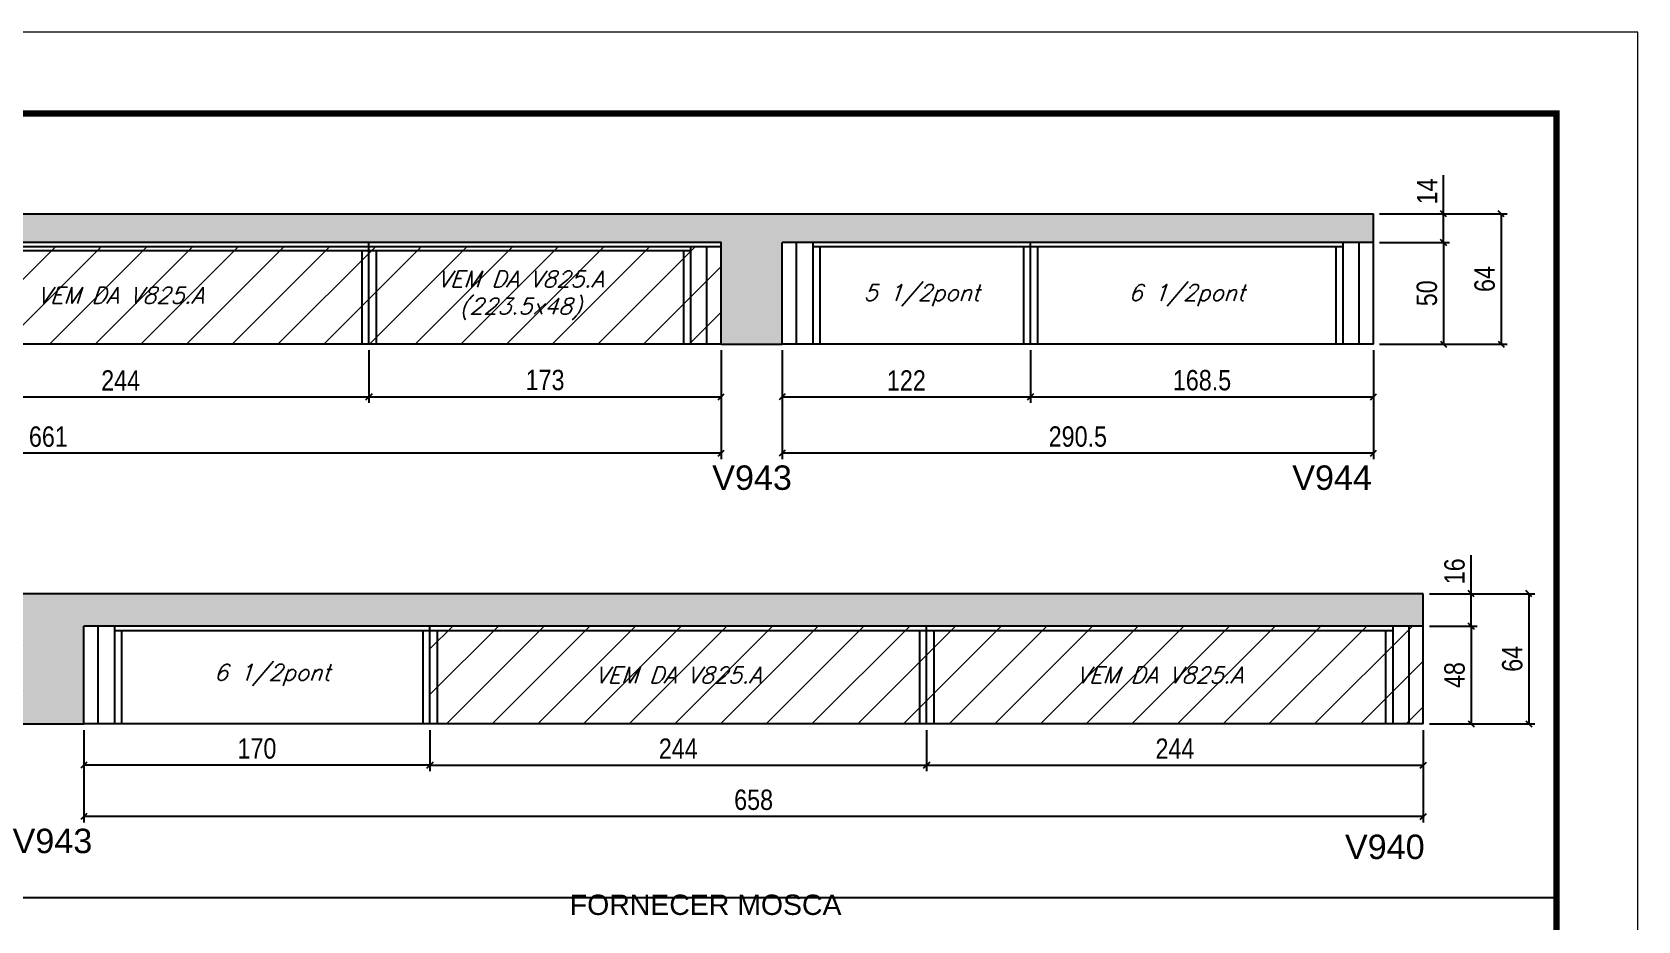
# Model space of a CAD drawing. Extents: x 3309 to 9563, y -2522 to 14608.
# Drawn here: x 8774 to 9563, y 9577 to 10014 of the extents above; entities that cross this region are included whole.
import ezdxf

# ---------------------------------------------------------------- set-up
doc = ezdxf.new("R2010")
doc.units = 0
doc.linetypes.add('DASHED', pattern=[0.75, 0.5, -0.25])
for name, color, linetype in [('5', 5, 'Continuous'), ('COTA', 241, 'Continuous'), ('Painéis', 200, 'Continuous'), ('SARR_2.2x7', 40, 'Continuous'), ('SARR_3.5x7', 81, 'Continuous'), ('texto', 7, 'Continuous')]:
    doc.layers.add(name, color=color, linetype=linetype)
for name, color, linetype, lineweight in [('CARIMBO', 255, 'Continuous', 9), ('Folhas', 255, 'Continuous', 9), ('Hachura', 251, 'Continuous', 9), ('SARRAFO DE PRESSAO', 251, 'DASHED', 9)]:
    doc.layers.add(name, color=color, linetype=linetype, lineweight=lineweight)
doc.styles.add('ARIAL', font='arial.ttf')
doc.styles.add('COTA TECNICA', font='techl___.ttf', dxfattribs={"height": 10})
doc.styles.add('Romans', font='romans.shx')
doc.styles.get("Standard").update_dxf_attribs({"font": 'arial.ttf'})
doc.dimstyles.new('PAINEL', dxfattribs={"dimtxt": 10, "dimasz": 3, "dimexe": 3, "dimexo": 3, "dimgap": 3, "dimtad": 1, "dimdec": 1, "dimzin": 12, "dimdsep": 46, "dimtxsty": 'COTA TECNICA', "dimblk1": 'OBLIQUE', "dimblk2": 'OBLIQUE', "dimsah": 1, "dimcen": 0.9, "dimclrd": 4, "dimclre": 4, "dimclrt": 240, "dimadec": 1, "dimazin": 3, "dimtfac": 1, "dimtdec": 1, "dimtmove": 0, "dimatfit": 3, "dimfxl": 1, "dimtolj": 1, "dimtzin": 12, "dimarcsym": 0})

# ---------------------------------------------------------------- blocks, each defined once
blk = doc.blocks.new('9999999999')
at = {"layer": 'Folhas'}
blk.add_lwpolyline([(98138.98, 34190.21), (99623.98, 34190.21), (99623.98, 35240.21), (98138.98, 35240.21)], close=True, dxfattribs=at)
at = {"layer": 'Folhas', "color": 30, "const_width": 3}
blk.add_lwpolyline([(98213.98, 34230.21), (99583.98, 34230.21), (99583.98, 35200.21), (98213.98, 35200.21)], close=True, dxfattribs=at)
blk = doc.blocks.new('_Oblique')
at = {"color": 0, "linetype": 'ByBlock', "lineweight": -2}
blk.add_line((-0.5, -0.5), (0.5, 0.5), dxfattribs=at)
blk = doc.blocks.new('*D1869')
at = {"layer": 'COTA', "color": 4, "linetype": 'ByBlock', "lineweight": -2, "transparency": 16777216}
for p, q in [((8451.49, 9857.17), (8451.49, 9803.55)), ((9112.49, 9857.17), (9112.49, 9803.55)), ((9112.49, 9806.55), (8451.49, 9806.55))]:
    blk.add_line(p, q, dxfattribs=at)
at = {"layer": 'Defpoints', "color": 0, "linetype": 'ByBlock', "transparency": 16777216}
for p in [(8451.49, 9860.17), (9112.49, 9860.17), (8451.49, 9806.55)]:
    blk.add_point(p, dxfattribs=at)
at = {"layer": 'COTA', "color": 4, "linetype": 'ByBlock', "lineweight": -2, "transparency": 16777216, "xscale": 3, "yscale": 3, "zscale": 3, "rotation": 180}
blk.add_blockref('_Oblique', (8451.49, 9806.55), dxfattribs=at)
at = {"layer": 'COTA', "color": 4, "linetype": 'ByBlock', "lineweight": -2, "transparency": 16777216, "xscale": 3, "yscale": 3, "zscale": 3}
blk.add_blockref('_Oblique', (9112.49, 9806.55), dxfattribs=at)
at = {"layer": 'COTA', "color": 240, "linetype": 'ByBlock', "transparency": 16777216, "insert": (8781.99, 9814.65), "char_height": 10, "attachment_point": 5, "style": 'COTA TECNICA'}
blk.add_mtext('\\A1;661', dxfattribs=at)
blk = doc.blocks.new('*D1868')
at = {"layer": 'COTA', "color": 4, "lineweight": -2, "transparency": 16777216}
for p, q in [((8695.49, 9857.17), (8695.49, 9831.26)), ((8939.49, 9857.17), (8939.49, 9831.26)), ((8695.49, 9834.26), (8939.49, 9834.26))]:
    blk.add_line(p, q, dxfattribs=at)
at = {"layer": 'Defpoints', "color": 0, "transparency": 16777216}
for p in [(8695.49, 9860.17, 0), (8939.49, 9860.17, 0), (8939.49, 9834.26)]:
    blk.add_point(p, dxfattribs=at)
at = {"layer": 'COTA', "color": 4, "lineweight": -2, "transparency": 16777216, "xscale": 3, "yscale": 3, "zscale": 3, "rotation": 180}
blk.add_blockref('_Oblique', (8695.49, 9834.26), dxfattribs=at)
at = {"layer": 'COTA', "color": 4, "lineweight": -2, "transparency": 16777216, "xscale": 3, "yscale": 3, "zscale": 3}
blk.add_blockref('_Oblique', (8939.49, 9834.26), dxfattribs=at)
at = {"layer": 'COTA', "color": 240, "transparency": 16777216, "insert": (8817.49, 9842.33), "char_height": 10, "attachment_point": 5, "style": 'COTA TECNICA'}
blk.add_mtext('\\A1;244', dxfattribs=at)
blk = doc.blocks.new('*D1870')
at = {"layer": 'COTA', "color": 4, "lineweight": -2, "transparency": 16777216}
for p, q in [((8939.49, 9857.17), (8939.49, 9831.26)), ((9112.49, 9857.17), (9112.49, 9831.26)), ((8939.49, 9834.26), (9112.49, 9834.26))]:
    blk.add_line(p, q, dxfattribs=at)
at = {"layer": 'Defpoints', "color": 0, "transparency": 16777216}
for p in [(8939.49, 9860.17, 0), (9112.49, 9860.17, 0), (9112.49, 9834.26)]:
    blk.add_point(p, dxfattribs=at)
at = {"layer": 'COTA', "color": 4, "lineweight": -2, "transparency": 16777216, "xscale": 3, "yscale": 3, "zscale": 3, "rotation": 180}
blk.add_blockref('_Oblique', (8939.49, 9834.26), dxfattribs=at)
at = {"layer": 'COTA', "color": 4, "lineweight": -2, "transparency": 16777216, "xscale": 3, "yscale": 3, "zscale": 3}
blk.add_blockref('_Oblique', (9112.49, 9834.26), dxfattribs=at)
at = {"layer": 'COTA', "color": 240, "transparency": 16777216, "insert": (9025.99, 9842.48), "char_height": 10, "attachment_point": 5, "style": 'COTA TECNICA'}
blk.add_mtext('\\A1;173', dxfattribs=at)
blk = doc.blocks.new('*D1871')
at = {"layer": 'COTA', "color": 4, "linetype": 'ByBlock', "lineweight": -2, "transparency": 16777216}
for p, q in [((9142.49, 9857.17), (9142.49, 9803.55)), ((9432.99, 9857.17), (9432.99, 9803.55)), ((9432.99, 9806.55), (9142.49, 9806.55))]:
    blk.add_line(p, q, dxfattribs=at)
at = {"layer": 'Defpoints', "color": 0, "linetype": 'ByBlock', "transparency": 16777216}
for p in [(9142.49, 9860.17), (9432.99, 9860.17), (9142.49, 9806.55)]:
    blk.add_point(p, dxfattribs=at)
at = {"layer": 'COTA', "color": 4, "linetype": 'ByBlock', "lineweight": -2, "transparency": 16777216, "xscale": 3, "yscale": 3, "zscale": 3, "rotation": 180}
blk.add_blockref('_Oblique', (9142.49, 9806.55), dxfattribs=at)
at = {"layer": 'COTA', "color": 4, "linetype": 'ByBlock', "lineweight": -2, "transparency": 16777216, "xscale": 3, "yscale": 3, "zscale": 3}
blk.add_blockref('_Oblique', (9432.99, 9806.55), dxfattribs=at)
at = {"layer": 'COTA', "color": 240, "linetype": 'ByBlock', "transparency": 16777216, "insert": (9287.74, 9814.69), "char_height": 10, "attachment_point": 5, "style": 'COTA TECNICA'}
blk.add_mtext('\\A1;290.5', dxfattribs=at)
blk = doc.blocks.new('*D1872')
at = {"layer": 'COTA', "color": 4, "lineweight": -2, "transparency": 16777216}
for p, q in [((9142.49, 9857.17), (9142.49, 9831.26)), ((9264.49, 9857.17), (9264.49, 9831.26)), ((9142.49, 9834.26), (9264.49, 9834.26))]:
    blk.add_line(p, q, dxfattribs=at)
at = {"layer": 'Defpoints', "color": 0, "transparency": 16777216}
for p in [(9142.49, 9860.17), (9264.49, 9860.17), (9264.49, 9834.26)]:
    blk.add_point(p, dxfattribs=at)
at = {"layer": 'COTA', "color": 4, "lineweight": -2, "transparency": 16777216, "xscale": 3, "yscale": 3, "zscale": 3, "rotation": 180}
blk.add_blockref('_Oblique', (9142.49, 9834.26), dxfattribs=at)
at = {"layer": 'COTA', "color": 4, "lineweight": -2, "transparency": 16777216, "xscale": 3, "yscale": 3, "zscale": 3}
blk.add_blockref('_Oblique', (9264.49, 9834.26), dxfattribs=at)
at = {"layer": 'COTA', "color": 240, "transparency": 16777216, "insert": (9203.49, 9842.32), "char_height": 10, "attachment_point": 5, "style": 'COTA TECNICA'}
blk.add_mtext('\\A1;122', dxfattribs=at)
blk = doc.blocks.new('*D1873')
at = {"layer": 'COTA', "color": 4, "lineweight": -2, "transparency": 16777216}
for p, q in [((9264.49, 9857.17), (9264.49, 9831.26)), ((9432.99, 9857.17), (9432.99, 9831.26)), ((9264.49, 9834.26), (9432.99, 9834.26))]:
    blk.add_line(p, q, dxfattribs=at)
at = {"layer": 'Defpoints', "color": 0, "transparency": 16777216}
for p in [(9264.49, 9860.17), (9432.99, 9860.17), (9432.99, 9834.26)]:
    blk.add_point(p, dxfattribs=at)
at = {"layer": 'COTA', "color": 4, "lineweight": -2, "transparency": 16777216, "xscale": 3, "yscale": 3, "zscale": 3, "rotation": 180}
blk.add_blockref('_Oblique', (9264.49, 9834.26), dxfattribs=at)
at = {"layer": 'COTA', "color": 4, "lineweight": -2, "transparency": 16777216, "xscale": 3, "yscale": 3, "zscale": 3}
blk.add_blockref('_Oblique', (9432.99, 9834.26), dxfattribs=at)
at = {"layer": 'COTA', "color": 240, "transparency": 16777216, "insert": (9348.74, 9842.39), "char_height": 10, "attachment_point": 5, "style": 'COTA TECNICA'}
blk.add_mtext('\\A1;168.5', dxfattribs=at)
blk = doc.blocks.new('*D1874')
at = {"layer": 'COTA', "color": 4, "lineweight": -2, "transparency": 16777216}
for p, q in [((9435.99, 9924.17), (9498.71, 9924.17)), ((9495.71, 9924.17), (9495.71, 9860.17)), ((9435.99, 9860.17), (9498.71, 9860.17))]:
    blk.add_line(p, q, dxfattribs=at)
at = {"layer": 'Defpoints', "color": 0, "transparency": 16777216}
for p in [(9432.99, 9924.17, 0), (9432.99, 9860.17, 0), (9495.71, 9860.17)]:
    blk.add_point(p, dxfattribs=at)
at = {"layer": 'COTA', "color": 4, "lineweight": -2, "transparency": 16777216, "xscale": 3, "yscale": 3, "zscale": 3}
for p, rotation in [((9495.71, 9924.17), 90), ((9495.71, 9860.17), 270)]:
    blk.add_blockref('_Oblique', p, dxfattribs=dict(at, rotation=rotation))
at = {"layer": 'COTA', "color": 240, "transparency": 16777216, "insert": (9487.61, 9892.17), "char_height": 10, "attachment_point": 5, "rotation": 90, "style": 'COTA TECNICA'}
blk.add_mtext('\\A1;64', dxfattribs=at)
blk = doc.blocks.new('*D1875')
at = {"layer": 'COTA', "color": 4, "lineweight": -2, "transparency": 16777216}
for p, q in [((9435.99, 9910.17), (9470.35, 9910.17)), ((9467.35, 9910.17), (9467.35, 9860.17)), ((9435.99, 9860.17), (9470.35, 9860.17))]:
    blk.add_line(p, q, dxfattribs=at)
at = {"layer": 'Defpoints', "color": 0, "transparency": 16777216}
for p in [(9432.99, 9910.17, 0), (9432.99, 9860.17, 0), (9467.35, 9860.17)]:
    blk.add_point(p, dxfattribs=at)
at = {"layer": 'COTA', "color": 4, "lineweight": -2, "transparency": 16777216, "xscale": 3, "yscale": 3, "zscale": 3}
for p, rotation in [((9467.35, 9910.17), 90), ((9467.35, 9860.17), 270)]:
    blk.add_blockref('_Oblique', p, dxfattribs=dict(at, rotation=rotation))
at = {"layer": 'COTA', "color": 240, "transparency": 16777216, "insert": (9459.24, 9885.17), "char_height": 10, "attachment_point": 5, "rotation": 90, "style": 'COTA TECNICA'}
blk.add_mtext('\\A1;50', dxfattribs=at)
blk = doc.blocks.new('*D1876')
at = {"layer": 'COTA', "color": 4, "lineweight": -2, "transparency": 16777216}
for p, q in [((9467.35, 9924.17), (9467.35, 9943.29)), ((9435.99, 9924.17), (9470.35, 9924.17)), ((9467.35, 9910.17), (9467.35, 9924.17)), ((9435.99, 9910.17), (9470.35, 9910.17))]:
    blk.add_line(p, q, dxfattribs=at)
at = {"layer": 'Defpoints', "color": 0, "transparency": 16777216}
for p in [(9432.99, 9924.17, 0), (9467.35, 9924.17), (9432.99, 9910.17, 0)]:
    blk.add_point(p, dxfattribs=at)
at = {"layer": 'COTA', "color": 4, "lineweight": -2, "transparency": 16777216, "xscale": 3, "yscale": 3, "zscale": 3}
for p, rotation in [((9467.35, 9924.17), 90), ((9467.35, 9910.17), 270)]:
    blk.add_blockref('_Oblique', p, dxfattribs=dict(at, rotation=rotation))
at = {"layer": 'COTA', "color": 240, "transparency": 16777216, "insert": (9459.28, 9935.23), "char_height": 10, "attachment_point": 5, "rotation": 90, "style": 'COTA TECNICA'}
blk.add_mtext('\\A1;14', dxfattribs=at)
blk = doc.blocks.new('*D1877')
at = {"layer": 'COTA', "color": 4, "linetype": 'ByBlock', "lineweight": -2, "transparency": 16777216}
for p, q in [((8799.45, 9670.49), (8799.45, 9650.24)), ((8969.45, 9670.49), (8969.45, 9650.24)), ((8969.45, 9653.24), (8799.45, 9653.24))]:
    blk.add_line(p, q, dxfattribs=at)
at = {"layer": 'Defpoints', "color": 0, "linetype": 'ByBlock', "transparency": 16777216}
for p in [(8799.45, 9673.49), (8969.45, 9673.49), (8799.45, 9653.24)]:
    blk.add_point(p, dxfattribs=at)
at = {"layer": 'COTA', "color": 4, "linetype": 'ByBlock', "lineweight": -2, "transparency": 16777216, "xscale": 3, "yscale": 3, "zscale": 3, "rotation": 180}
blk.add_blockref('_Oblique', (8799.45, 9653.24), dxfattribs=at)
at = {"layer": 'COTA', "color": 4, "linetype": 'ByBlock', "lineweight": -2, "transparency": 16777216, "xscale": 3, "yscale": 3, "zscale": 3}
blk.add_blockref('_Oblique', (8969.45, 9653.24), dxfattribs=at)
at = {"layer": 'COTA', "color": 240, "linetype": 'ByBlock', "transparency": 16777216, "insert": (8884.45, 9661.35), "char_height": 10, "attachment_point": 5, "style": 'COTA TECNICA'}
blk.add_mtext('\\A1;170', dxfattribs=at)
blk = doc.blocks.new('*D1880')
at = {"layer": 'COTA', "color": 4, "linetype": 'ByBlock', "lineweight": -2, "transparency": 16777216}
for p, q in [((8799.45, 9670.49), (8799.45, 9624.99)), ((9457.45, 9670.49), (9457.45, 9624.99)), ((9457.45, 9627.99), (8799.45, 9627.99))]:
    blk.add_line(p, q, dxfattribs=at)
at = {"layer": 'Defpoints', "color": 0, "linetype": 'ByBlock', "transparency": 16777216}
for p in [(8799.45, 9673.49), (9457.45, 9673.49), (8799.45, 9627.99)]:
    blk.add_point(p, dxfattribs=at)
at = {"layer": 'COTA', "color": 4, "linetype": 'ByBlock', "lineweight": -2, "transparency": 16777216, "xscale": 3, "yscale": 3, "zscale": 3, "rotation": 180}
blk.add_blockref('_Oblique', (8799.45, 9627.99), dxfattribs=at)
at = {"layer": 'COTA', "color": 4, "linetype": 'ByBlock', "lineweight": -2, "transparency": 16777216, "xscale": 3, "yscale": 3, "zscale": 3}
blk.add_blockref('_Oblique', (9457.45, 9627.99), dxfattribs=at)
at = {"layer": 'COTA', "color": 240, "linetype": 'ByBlock', "transparency": 16777216, "insert": (9128.45, 9636.13), "char_height": 10, "attachment_point": 5, "style": 'COTA TECNICA'}
blk.add_mtext('\\A1;658', dxfattribs=at)
blk = doc.blocks.new('*D1878')
at = {"layer": 'COTA', "color": 4, "lineweight": -2, "transparency": 16777216}
for p, q in [((8969.45, 9670.49), (8969.45, 9650.24)), ((9213.45, 9670.49), (9213.45, 9650.24)), ((8969.45, 9653.24), (9213.45, 9653.24))]:
    blk.add_line(p, q, dxfattribs=at)
at = {"layer": 'Defpoints', "color": 0, "transparency": 16777216}
for p in [(8969.45, 9673.49, 0), (9213.45, 9673.49, 0), (9213.45, 9653.24)]:
    blk.add_point(p, dxfattribs=at)
at = {"layer": 'COTA', "color": 4, "lineweight": -2, "transparency": 16777216, "xscale": 3, "yscale": 3, "zscale": 3, "rotation": 180}
blk.add_blockref('_Oblique', (8969.45, 9653.24), dxfattribs=at)
at = {"layer": 'COTA', "color": 4, "lineweight": -2, "transparency": 16777216, "xscale": 3, "yscale": 3, "zscale": 3}
blk.add_blockref('_Oblique', (9213.45, 9653.24), dxfattribs=at)
at = {"layer": 'COTA', "color": 240, "transparency": 16777216, "insert": (9091.45, 9661.32), "char_height": 10, "attachment_point": 5, "style": 'COTA TECNICA'}
blk.add_mtext('\\A1;244', dxfattribs=at)
blk = doc.blocks.new('*D1879')
at = {"layer": 'COTA', "color": 4, "lineweight": -2, "transparency": 16777216}
for p, q in [((9460.45, 9737.49), (9512.3, 9737.49)), ((9509.3, 9737.49), (9509.3, 9673.49)), ((9460.45, 9673.49), (9512.3, 9673.49))]:
    blk.add_line(p, q, dxfattribs=at)
at = {"layer": 'Defpoints', "color": 0, "transparency": 16777216}
for p in [(9457.45, 9737.49, 0), (9457.45, 9673.49, 0), (9509.3, 9673.49)]:
    blk.add_point(p, dxfattribs=at)
at = {"layer": 'COTA', "color": 4, "lineweight": -2, "transparency": 16777216, "xscale": 3, "yscale": 3, "zscale": 3}
for p, rotation in [((9509.3, 9737.49), 90), ((9509.3, 9673.49), 270)]:
    blk.add_blockref('_Oblique', p, dxfattribs=dict(at, rotation=rotation))
at = {"layer": 'COTA', "color": 240, "transparency": 16777216, "insert": (9501.2, 9705.49), "char_height": 10, "attachment_point": 5, "rotation": 90, "style": 'COTA TECNICA'}
blk.add_mtext('\\A1;64', dxfattribs=at)
blk = doc.blocks.new('*D1881')
at = {"layer": 'COTA', "color": 4, "lineweight": -2, "transparency": 16777216}
for p, q in [((9213.45, 9670.49), (9213.45, 9650.24)), ((9457.45, 9670.49), (9457.45, 9650.24)), ((9213.45, 9653.24), (9457.45, 9653.24))]:
    blk.add_line(p, q, dxfattribs=at)
at = {"layer": 'Defpoints', "color": 0, "transparency": 16777216}
for p in [(9213.45, 9673.49, 0), (9457.45, 9673.49, 0), (9457.45, 9653.24)]:
    blk.add_point(p, dxfattribs=at)
at = {"layer": 'COTA', "color": 4, "lineweight": -2, "transparency": 16777216, "xscale": 3, "yscale": 3, "zscale": 3, "rotation": 180}
blk.add_blockref('_Oblique', (9213.45, 9653.24), dxfattribs=at)
at = {"layer": 'COTA', "color": 4, "lineweight": -2, "transparency": 16777216, "xscale": 3, "yscale": 3, "zscale": 3}
blk.add_blockref('_Oblique', (9457.45, 9653.24), dxfattribs=at)
at = {"layer": 'COTA', "color": 240, "transparency": 16777216, "insert": (9335.45, 9661.32), "char_height": 10, "attachment_point": 5, "style": 'COTA TECNICA'}
blk.add_mtext('\\A1;244', dxfattribs=at)
blk = doc.blocks.new('*D1882')
at = {"layer": 'COTA', "color": 4, "lineweight": -2, "transparency": 16777216}
for p, q in [((9460.45, 9721.49), (9483.94, 9721.49)), ((9480.94, 9721.49), (9480.94, 9673.49)), ((9460.45, 9673.49), (9483.94, 9673.49))]:
    blk.add_line(p, q, dxfattribs=at)
at = {"layer": 'Defpoints', "color": 0, "transparency": 16777216}
for p in [(9457.45, 9721.49, 0), (9457.45, 9673.49, 0), (9480.94, 9673.49)]:
    blk.add_point(p, dxfattribs=at)
at = {"layer": 'COTA', "color": 4, "lineweight": -2, "transparency": 16777216, "xscale": 3, "yscale": 3, "zscale": 3}
for p, rotation in [((9480.94, 9721.49), 90), ((9480.94, 9673.49), 270)]:
    blk.add_blockref('_Oblique', p, dxfattribs=dict(at, rotation=rotation))
at = {"layer": 'COTA', "color": 240, "transparency": 16777216, "insert": (9472.84, 9697.49), "char_height": 10, "attachment_point": 5, "rotation": 90, "style": 'COTA TECNICA'}
blk.add_mtext('\\A1;48', dxfattribs=at)
blk = doc.blocks.new('*D1883')
at = {"layer": 'COTA', "color": 4, "lineweight": -2, "transparency": 16777216}
for p, q in [((9480.94, 9737.49), (9480.94, 9756.5)), ((9460.45, 9737.49), (9483.94, 9737.49)), ((9480.94, 9721.49), (9480.94, 9737.49)), ((9460.45, 9721.49), (9483.94, 9721.49))]:
    blk.add_line(p, q, dxfattribs=at)
at = {"layer": 'Defpoints', "color": 0, "transparency": 16777216}
for p in [(9457.45, 9737.49, 0), (9480.94, 9737.49), (9457.45, 9721.49, 0)]:
    blk.add_point(p, dxfattribs=at)
at = {"layer": 'COTA', "color": 4, "lineweight": -2, "transparency": 16777216, "xscale": 3, "yscale": 3, "zscale": 3}
for p, rotation in [((9480.94, 9737.49), 90), ((9480.94, 9721.49), 270)]:
    blk.add_blockref('_Oblique', p, dxfattribs=dict(at, rotation=rotation))
at = {"layer": 'COTA', "color": 240, "transparency": 16777216, "insert": (9472.84, 9748.49), "char_height": 10, "attachment_point": 5, "rotation": 90, "style": 'COTA TECNICA'}
blk.add_mtext('\\A1;16', dxfattribs=at)

msp = doc.modelspace()

# ---------------------------------------------------------------- hatches: boundary and pattern name
at = {"layer": 'COTA'}
h = msp.add_hatch(dxfattribs=at)
h.set_pattern_fill('AR-CONC', color=256, scale=0.03)
h.paths.add_polyline_path([(9142.49, 9910.17), (9432.99, 9910.17), (9432.99, 9924.17), (8451.49, 9924.17), (8451.49, 9910.17), (9112.49, 9910.17), (9112.49, 9860.17), (9142.49, 9860.17)])
h = msp.add_hatch(dxfattribs=at)
h.set_pattern_fill('AR-CONC', color=256, scale=0.03)
h.paths.add_polyline_path([(8769.45, 9673.49), (8799.45, 9673.49), (8799.45, 9721.49), (9457.45, 9721.49), (9457.45, 9737.49), (8451.49, 9737.49), (8451.49, 9723.49), (8769.45, 9723.49)])
at = {"layer": 'Hachura', "linetype": 'ByBlock'}
h = msp.add_hatch(dxfattribs=at)
h.set_pattern_fill('ANSI31', color=256, scale=5)
h.paths.add_polyline_path([(8695.49, 9908.17), (8451.49, 9908.17), (8451.49, 9860.17), (8695.49, 9860.17)])
h.paths.add_polyline_path([(8695.49, 9908.17), (8695.49, 9860.17), (8939.49, 9860.17), (8939.49, 9908.17)])
h.paths.add_polyline_path([(9112.49, 9860.17), (9112.49, 9908.17), (8939.49, 9908.17), (8939.49, 9860.17)])
h.paths.add_polyline_path([(8451.49, 9723.49), (8451.49, 9673.49), (8695.49, 9673.49), (8695.49, 9723.49)])
h.paths.add_polyline_path([(8769.45, 9723.49), (8695.49, 9723.49), (8695.49, 9673.49), (8769.45, 9673.49)])
h.paths.add_polyline_path([(9213.45, 9673.49), (9213.45, 9721.49), (8969.45, 9721.49), (8969.45, 9673.49)])
h.paths.add_polyline_path([(9457.45, 9673.49), (9457.45, 9721.49), (9213.45, 9721.49), (9213.45, 9673.49)])

# ---------------------------------------------------------------- linework, layer by layer
at = {"layer": 'COTA'}
for p, q in [((8451.49, 9924.17, 0), (9432.99, 9924.17, 0)), ((9432.99, 9910.17, 0), (9432.99, 9924.17, 0)), ((9112.49, 9860.17, 0), (9142.49, 9860.17, 0)), ((9457.45, 9737.49, 0), (8451.49, 9737.49, 0)), ((9457.45, 9721.49, 0), (9457.45, 9737.49, 0)), ((8769.45, 9673.49, 0), (8799.45, 9673.49, 0)), ((8152.87, 9588.23), (9522.87, 9588.23))]:
    msp.add_line(p, q, dxfattribs=at)
at = {"layer": 'Painéis', "linetype": 'ByBlock'}
for p, q in [((9112.49, 9910.17, 0), (8451.49, 9910.17, 0)), ((8939.49, 9860.17, 0), (8939.49, 9910.17, 0)), ((9112.49, 9860.17, 0), (9112.49, 9910.17, 0)), ((9432.99, 9910.17, 0), (9142.49, 9910.17, 0)), ((9142.49, 9860.17, 0), (9142.49, 9910.17, 0)), ((9264.49, 9860.17, 0), (9264.49, 9910.17, 0)), ((9432.99, 9860.17, 0), (9432.99, 9910.17, 0)), ((9112.49, 9860.17, 0), (8451.49, 9860.17, 0)), ((9432.99, 9860.17, 0), (9142.49, 9860.17, 0)), ((9457.45, 9721.49, 0), (8799.45, 9721.49, 0)), ((8799.45, 9673.49, 0), (8799.45, 9721.49, 0)), ((8969.45, 9673.49, 0), (8969.45, 9721.49, 0)), ((9213.45, 9673.49, 0), (9213.45, 9721.49, 0)), ((9457.45, 9673.49, 0), (9457.45, 9721.49, 0)), ((9457.45, 9673.49, 0), (8799.45, 9673.49, 0))]:
    msp.add_line(p, q, dxfattribs=at)
at = {"layer": 'Painéis', "linetype": 'ByBlock', "elevation": 0}
msp.add_lwpolyline([(8451.49, 9908.17), (9112.49, 9908.17), (9112.49, 9910.17), (8451.49, 9910.17)], close=True, dxfattribs=at)
at = {"layer": 'SARR_2.2x7', "linetype": 'Continuous'}
for p, q in [((9105.49, 9860.17, 0), (9105.49, 9908.17, 0)), ((9149.49, 9860.17, 0), (9149.49, 9910.17, 0)), ((9425.99, 9860.17, 0), (9425.99, 9910.17, 0)), ((8939.49, 9905.97, 0), (8695.49, 9905.97, 0)), ((9097.49, 9905.97, 0), (8939.49, 9905.97, 0)), ((9264.49, 9907.97, 0), (9157.49, 9907.97, 0)), ((9417.99, 9907.97, 0), (9264.49, 9907.97, 0)), ((8806.45, 9673.49, 0), (8806.45, 9721.49, 0)), ((8969.45, 9719.29, 0), (8814.45, 9719.29, 0)), ((9213.45, 9719.29, 0), (8969.45, 9719.29, 0)), ((9442.45, 9719.29, 0), (9213.45, 9719.29, 0)), ((9450.45, 9673.49, 0), (9450.45, 9721.49, 0))]:
    msp.add_line(p, q, dxfattribs=at)
at = {"layer": 'SARR_3.5x7'}
for p, q in [((9097.49, 9908.17, 0), (9097.49, 9860.17, 0)), ((9157.49, 9910.17, 0), (9157.49, 9860.17, 0)), ((9417.99, 9910.17, 0), (9417.99, 9860.17, 0)), ((8935.99, 9905.97, 0), (8935.99, 9860.17, 0)), ((8942.99, 9905.97, 0), (8942.99, 9860.17, 0)), ((9093.99, 9905.97, 0), (9093.99, 9860.17, 0)), ((9160.99, 9907.97, 0), (9160.99, 9860.17, 0)), ((9260.99, 9907.97, 0), (9260.99, 9860.17, 0)), ((9267.99, 9907.97, 0), (9267.99, 9860.17, 0)), ((9414.49, 9907.97, 0), (9414.49, 9860.17, 0)), ((8814.45, 9721.49, 0), (8814.45, 9673.49, 0)), ((8817.95, 9719.29, 0), (8817.95, 9673.49, 0)), ((8965.95, 9719.29, 0), (8965.95, 9673.49, 0)), ((8972.95, 9719.29, 0), (8972.95, 9673.49, 0)), ((9209.95, 9719.29, 0), (9209.95, 9673.49, 0)), ((9216.95, 9719.29, 0), (9216.95, 9673.49, 0)), ((9438.95, 9719.29, 0), (9438.95, 9673.49, 0)), ((9442.45, 9721.49, 0), (9442.45, 9673.49, 0))]:
    msp.add_line(p, q, dxfattribs=at)

# ---------------------------------------------------------------- block references
at = {"layer": 'SARRAFO DE PRESSAO', "color": 6, "linetype": 'ByBlock'}
msp.add_blockref('9999999999', (-90061.11, -25226.65), dxfattribs=at)

# ---------------------------------------------------------------- texts
at = {"layer": '5', "linetype": 'Continuous'}
for s, rotation, p in [('V943', 0.00004, (9108.11, 9788.54, 0)), ('V944', 0.00004, (9393.06, 9788.54, 0)), ('V943', 359.99996, (8764.42, 9609.98, 0)), ('V940', 359.99996, (9418.97, 9607.06, 0))]:
    msp.add_text(s, height=12, rotation=rotation, dxfattribs=at).set_placement(p)
at = {"layer": 'CARIMBO', "style": 'ARIAL'}
msp.add_text('FORNECER MOSCA', height=10, dxfattribs=at).set_placement((9038.14, 9579.58, 0))
at = {"layer": 'texto', "color": 2, "char_height": 8, "attachment_point": 5, "style": 'Romans'}
for s, insert in [('{\\Q19;\\C256;VEM DA V825.A\\P(223.5x48)}', (9013.99, 9884.17, 0)), ('{\\Q19;\\C256;VEM DA V825.A}', (8817.49, 9884.17, 0)), ('{\\Q19;\\C256;5 1/2pont}', (9210.99, 9884.17, 0)), ('{\\Q19;\\C256;6 1/2pont}', (9341.24, 9884.17, 0)), ('{\\Q19;\\C256;6 1/2pont}', (8891.95, 9697.49, 0)), ('{\\Q19;\\C256;VEM DA V825.A}', (9091.45, 9697.49, 0)), ('{\\Q19;\\C256;VEM DA V825.A}', (9327.95, 9697.49, 0))]:
    msp.add_mtext(s, dxfattribs=dict(at, insert=insert))

# ---------------------------------------------------------------- dimensions: what is measured, and where the dimension line sits
at = {"layer": 'COTA'}
for base, p1, p2, picture, middle in [((9467.35, 9924.17), (9432.99, 9910.17, 0), (9432.99, 9924.17, 0), '*D1876', (9459.28, 9935.23)), ((9495.71, 9860.17), (9432.99, 9924.17, 0), (9432.99, 9860.17, 0), '*D1874', (9487.61, 9892.17)), ((9467.35, 9860.17), (9432.99, 9910.17, 0), (9432.99, 9860.17, 0), '*D1875', (9459.24, 9885.17)), ((9480.94, 9737.49), (9457.45, 9721.49, 0), (9457.45, 9737.49, 0), '*D1883', (9472.84, 9748.49)), ((9509.3, 9673.49), (9457.45, 9737.49, 0), (9457.45, 9673.49, 0), '*D1879', (9501.2, 9705.49)), ((9480.94, 9673.49), (9457.45, 9721.49, 0), (9457.45, 9673.49, 0), '*D1882', (9472.84, 9697.49))]:
    dim = msp.add_linear_dim(base=base, p1=p1, p2=p2, angle=90, dimstyle='PAINEL', dxfattribs=at)
    dim.commit()
    dim.dimension.update_dxf_attribs({"geometry": picture, "text_midpoint": middle})
at = {"layer": 'COTA', "linetype": 'ByBlock'}
for base, p1, p2, picture, middle in [((8451.49, 9806.55, 0), (9112.49, 9860.17, 0), (8451.49, 9860.17, 0), '*D1869', (8781.99, 9814.65, 0)), ((9142.49, 9806.55, 0), (9432.99, 9860.17, 0), (9142.49, 9860.17, 0), '*D1871', (9287.74, 9814.69, 0)), ((8799.45, 9627.99, 0), (9457.45, 9673.49, 0), (8799.45, 9673.49, 0), '*D1880', (9128.45, 9636.13, 0))]:
    dim = msp.add_linear_dim(base=base, p1=p1, p2=p2, angle=180, dimstyle='PAINEL', dxfattribs=at)
    dim.commit()
    dim.dimension.update_dxf_attribs({"geometry": picture, "text_midpoint": middle})
at = {"layer": 'COTA'}
for base, p1, p2, picture, middle in [((8939.49, 9834.26), (8695.49, 9860.17, 0), (8939.49, 9860.17, 0), '*D1868', (8817.49, 9842.33)), ((9112.49, 9834.26), (8939.49, 9860.17, 0), (9112.49, 9860.17, 0), '*D1870', (9025.99, 9842.48)), ((9264.49, 9834.26, 0), (9142.49, 9860.17, 0), (9264.49, 9860.17, 0), '*D1872', (9203.49, 9842.32, 0)), ((9213.45, 9653.24), (8969.45, 9673.49, 0), (9213.45, 9673.49, 0), '*D1878', (9091.45, 9661.32)), ((9457.45, 9653.24), (9213.45, 9673.49, 0), (9457.45, 9673.49, 0), '*D1881', (9335.45, 9661.32))]:
    dim = msp.add_linear_dim(base=base, p1=p1, p2=p2, dimstyle='PAINEL', dxfattribs=at)
    dim.commit()
    dim.dimension.update_dxf_attribs({"geometry": picture, "text_midpoint": middle})
dim = msp.add_linear_dim(base=(9432.99, 9834.26, 0), p1=(9264.49, 9860.17, 0), p2=(9432.99, 9860.17, 0), dimstyle='PAINEL', override={"dimtmove": 1}, dxfattribs=at)
dim.commit()
dim.dimension.update_dxf_attribs({"geometry": '*D1873', "text_midpoint": (9348.74, 9842.39, 0)})
at = {"layer": 'COTA', "linetype": 'ByBlock'}
dim = msp.add_linear_dim(base=(8799.45, 9653.24, 0), p1=(8969.45, 9673.49, 0), p2=(8799.45, 9673.49, 0), angle=180, dimstyle='PAINEL', override={"dimtmove": 1}, dxfattribs=at)
dim.commit()
dim.dimension.update_dxf_attribs({"geometry": '*D1877', "text_midpoint": (8884.45, 9661.35, 0)})

doc.saveas('drawing.dxf')
